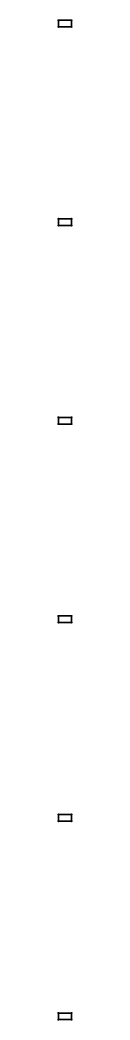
# Model space of a CAD drawing. Header units: millimetres. Extents: x 11 to 1331, y -149 to 22.
# Drawn here: x 11.19 to 11.61, y -74.96 to -44.74 of the extents above; entities that cross this region are included whole.
import ezdxf

# ---------------------------------------------------------------- set-up
doc = ezdxf.new("R2010")
doc.units = ezdxf.units.MM
doc.header["$LTSCALE"] = 0.1
doc.header["$MEASUREMENT"] = 0
doc.layers.add('00_EST_COL_FE', color=7, linetype='Continuous')
doc.layers.add('00_EST_Columna', color=3, linetype='Continuous', lineweight=35)

# ---------------------------------------------------------------- blocks, each defined once
blk = doc.blocks.new('Columna')
at = {"layer": '00_EST_Columna'}
blk.add_lwpolyline([(665.363, -13.588), (665.763, -13.588), (665.763, -13.788), (665.363, -13.788)], close=True, dxfattribs=at)
for centre in [(665.363, -13.588), (665.763, -13.588), (665.363, -13.788), (665.763, -13.788)]:
    blk.add_circle(centre, 0.01, dxfattribs=at)

msp = doc.modelspace()

# ---------------------------------------------------------------- block references
at = {"layer": '00_EST_COL_FE', "xscale": -1}
for p in [(676.963, -31.159), (676.963, -37.159), (676.963, -43.159), (676.963, -49.159), (676.963, -55.159), (676.963, -61.159)]:
    msp.add_blockref('Columna', p, dxfattribs=at)

doc.saveas('drawing.dxf')
